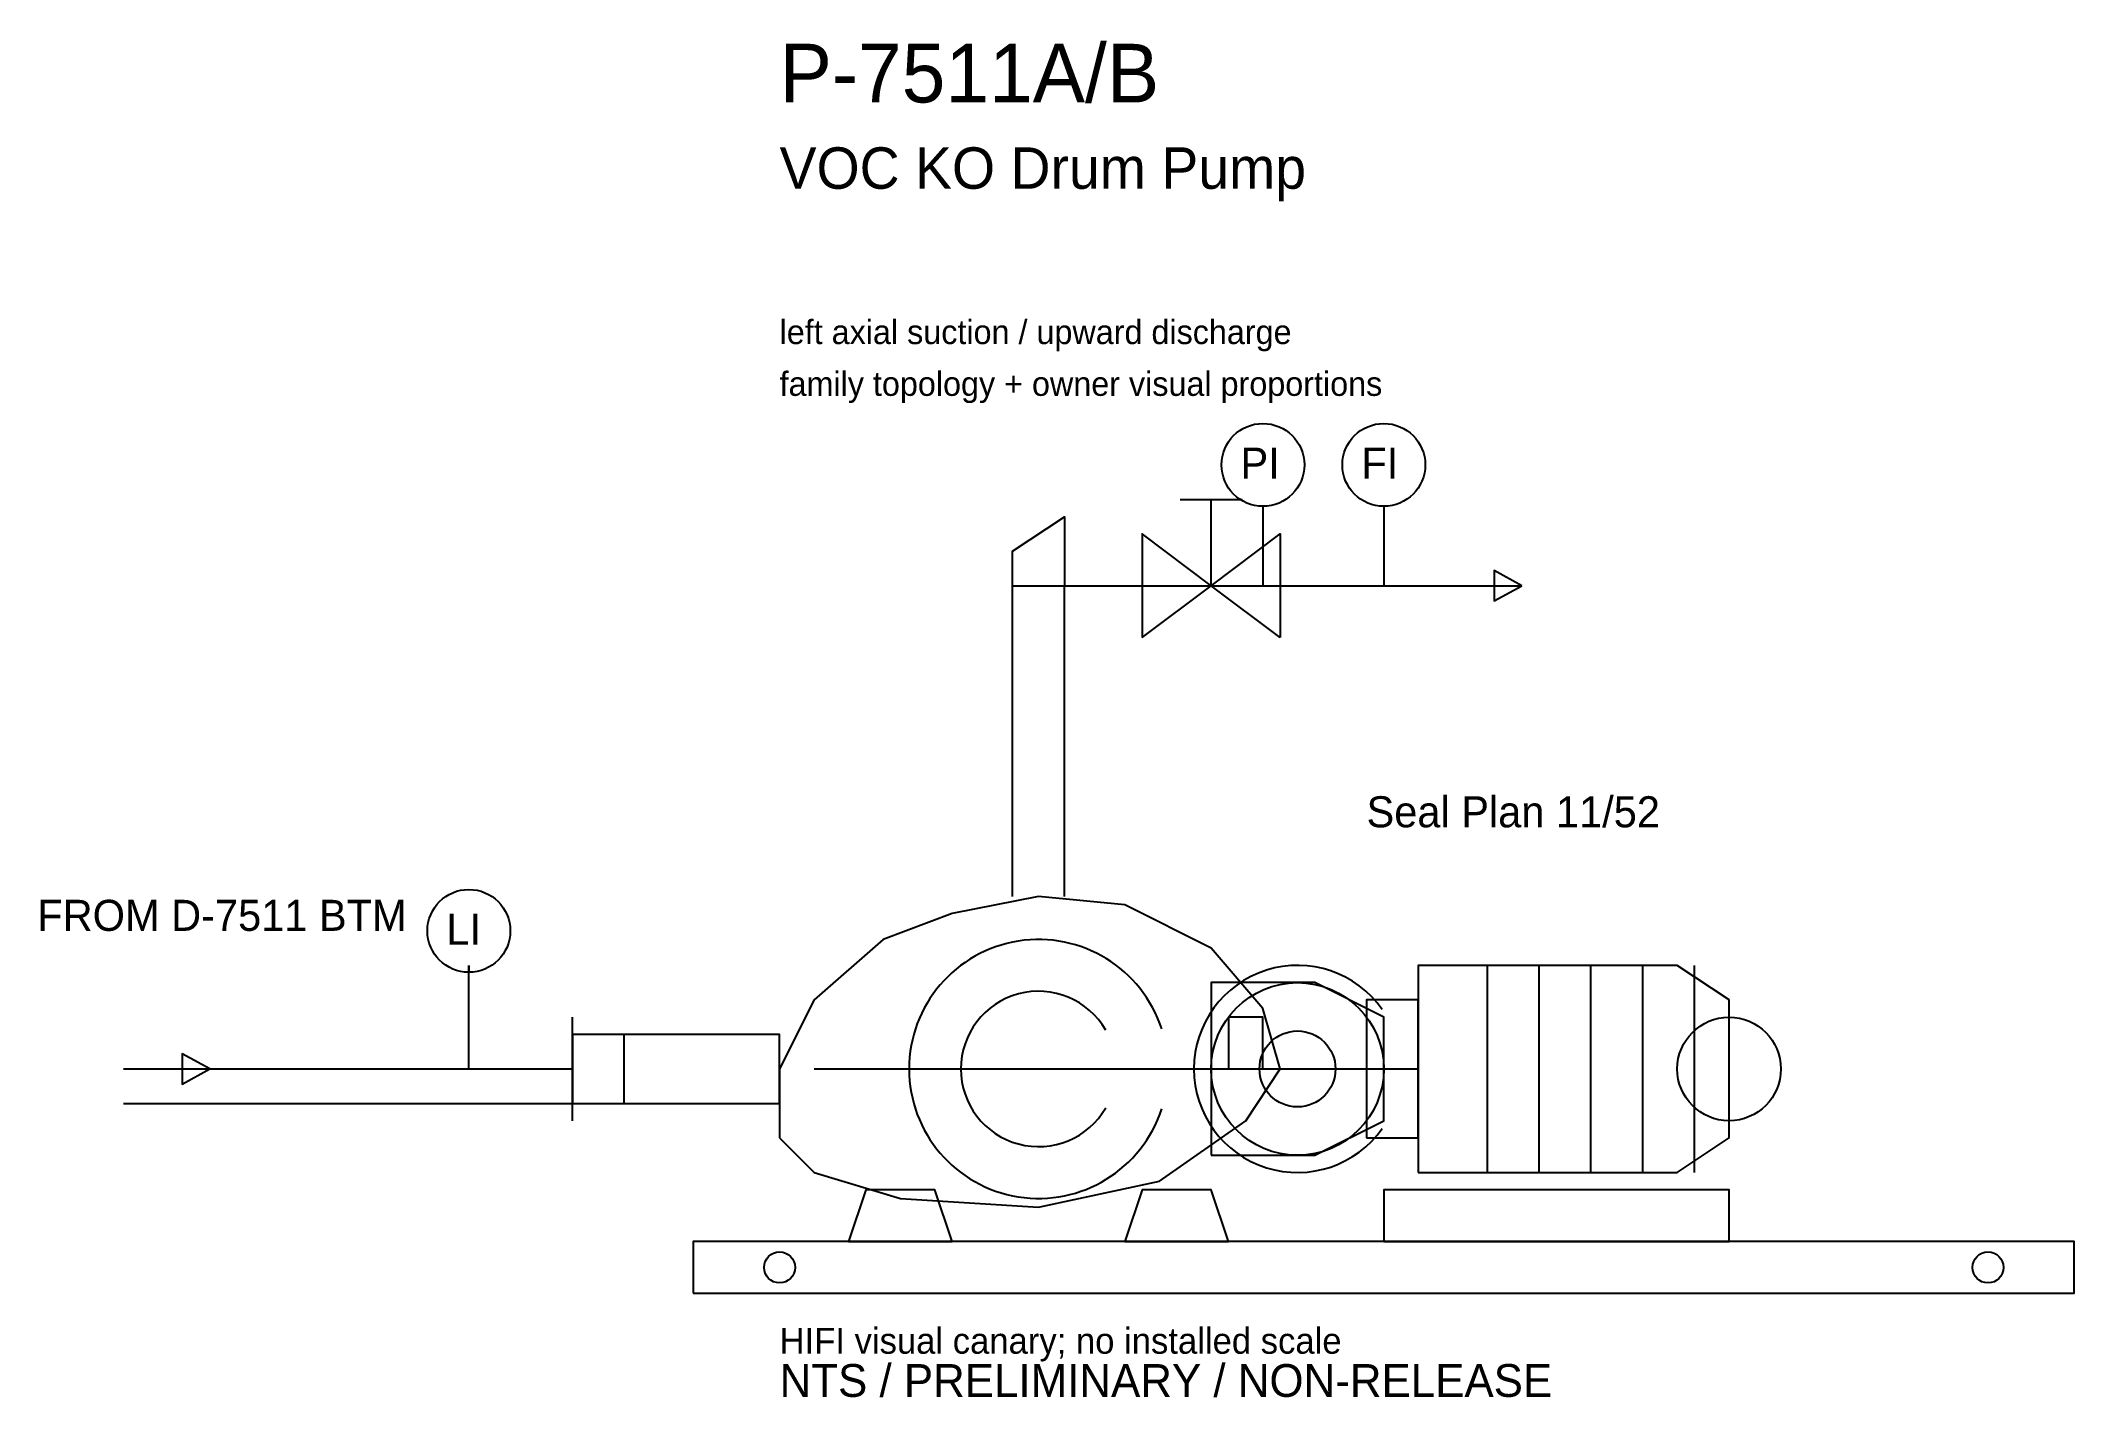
# Model space of a CAD drawing. Header units: metres. Extents: x -43 to 75, y -9 to 70.
import ezdxf

# ---------------------------------------------------------------- set-up
doc = ezdxf.new("R2010")
doc.units = ezdxf.units.M
for name, color, linetype in [('EQUIP-CASING', 5, 'Continuous'), ('EQUIP-COUPLING', 6, 'Continuous'), ('EQUIP-MOTOR', 4, 'Continuous'), ('EQUIP-SUPPORT', 30, 'Continuous'), ('INSTRUMENT', 2, 'Continuous'), ('NOTES', 8, 'Continuous'), ('PIPING', 3, 'Continuous'), ('PIPING-VALVE', 1, 'Continuous'), ('TEXT', 7, 'Continuous')]:
    doc.layers.add(name, color=color, linetype=linetype)

# ---------------------------------------------------------------- blocks, each defined once
blk = doc.blocks.new('HIFI_VOLUTE_CASING')
at = {"layer": 'EQUIP-CASING'}
blk.add_line((2, 10), (28, 10), dxfattribs=at)
blk.add_lwpolyline([(0, 6), (2, 4), (7, 2.5), (15, 2), (22, 3.5), (27, 7), (29, 10), (28, 13.5), (25, 17), (20, 19.5), (15, 20), (10, 19), (6, 17.5), (2, 14), (0, 10)], close=True, dxfattribs=at)
for radius, start, end in [(7.5, 18, 342), (4.5, 30, 330)]:
    blk.add_arc((15, 10), radius, start, end, dxfattribs=at)
blk = doc.blocks.new('HIFI_DOUBLE_TRIANGLE_VALVE')
at = {"layer": 'PIPING-VALVE'}
for p, q in [((-1.8, 5), (1.8, 5)), ((0, 0), (0, 5))]:
    blk.add_line(p, q, dxfattribs=at)
for points in [[(-4, -3), (0, 0), (-4, 3)], [(4, -3), (0, 0), (4, 3)]]:
    blk.add_lwpolyline(points, close=True, dxfattribs=at)

msp = doc.modelspace()

# ---------------------------------------------------------------- linework, layer by layer
at = {"layer": 'EQUIP-CASING'}
for p, q in [((-12, 7), (-12, 13)), ((-9, 8), (-9, 12))]:
    msp.add_line(p, q, dxfattribs=at)
msp.add_lwpolyline([(-12, 8), (0, 8), (0, 12), (-12, 12)], close=True, dxfattribs=at)
at = {"layer": 'EQUIP-COUPLING'}
msp.add_line((24, 10), (37, 10), dxfattribs=at)
for points in [[(25, 5), (31, 5), (35, 7), (35, 13), (31, 15), (25, 15)], [(26, 10), (28, 10), (28, 13), (26, 13)]]:
    msp.add_lwpolyline(points, close=True, dxfattribs=at)
for radius in [5, 2.2]:
    msp.add_circle((30, 10), radius, dxfattribs=at)
msp.add_arc((30, 10), 6, 35, 325, dxfattribs=at)
at = {"layer": 'EQUIP-MOTOR'}
for p, q in [((41, 4), (41, 16)), ((44, 4), (44, 16)), ((47, 4), (47, 16)), ((50, 4), (50, 16)), ((53, 4), (53, 16)), ((31, 10), (37, 10))]:
    msp.add_line(p, q, dxfattribs=at)
for points in [[(37, 4), (52, 4), (55, 6), (55, 14), (52, 16), (37, 16)], [(34, 6), (37, 6), (37, 14), (34, 14)]]:
    msp.add_lwpolyline(points, close=True, dxfattribs=at)
msp.add_circle((55, 10), 3, dxfattribs=at)
at = {"layer": 'EQUIP-SUPPORT'}
for points in [[(4, 0), (10, 0), (9, 3), (5, 3)], [(20, 0), (26, 0), (25, 3), (21, 3)], [(35, 0), (55, 0), (55, 3), (35, 3)], [(-5, -3), (75, -3), (75, 0), (-5, 0)]]:
    msp.add_lwpolyline(points, close=True, dxfattribs=at)
for centre in [(0, -1.5), (70, -1.5)]:
    msp.add_circle(centre, 0.9, dxfattribs=at)
at = {"layer": 'INSTRUMENT'}
for p, q in [((28, 42.6), (28, 38)), ((35, 42.6), (35, 38)), ((-18, 16), (-18, 15.6))]:
    msp.add_line(p, q, dxfattribs=at)
for centre in [(28, 45), (35, 45), (-18, 18)]:
    msp.add_circle(centre, 2.4, dxfattribs=at)
at = {"layer": 'PIPING'}
for p, q in [((13.5, 20), (13.5, 38)), ((13.5, 38), (43, 38)), ((16.5, 20), (16.5, 38)), ((16.5, 38), (43, 38)), ((-18, 10), (-18, 16)), ((-38, 10), (-12, 10)), ((-38, 8), (-12, 8))]:
    msp.add_line(p, q, dxfattribs=at)
msp.add_lwpolyline([(13.5, 38), (13.5, 40), (16.5, 42), (16.5, 38)], dxfattribs=at)
for points in [[(43, 38), (41.4, 38.88), (41.4, 37.12)], [(-33, 10), (-34.6, 10.88), (-34.6, 9.12)]]:
    msp.add_lwpolyline(points, close=True, dxfattribs=at)

# ---------------------------------------------------------------- block references
at = {"layer": 'EQUIP-CASING'}
msp.add_blockref('HIFI_VOLUTE_CASING', (0, 0), dxfattribs=at)
at = {"layer": 'PIPING-VALVE'}
msp.add_blockref('HIFI_DOUBLE_TRIANGLE_VALVE', (25, 38), dxfattribs=at)

# ---------------------------------------------------------------- texts
at = {"layer": 'NOTES'}
for s, height, p in [('left axial suction / upward discharge', 1.4, (0, 52)), ('family topology + owner visual proportions', 1.4, (0, 49)), ('HIFI visual canary; no installed scale', 1.5, (0, -6.5)), ('NTS / PRELIMINARY / NON-RELEASE', 1.9, (0, -9))]:
    msp.add_text(s, height=height, dxfattribs=at).set_placement(p)
at = {"layer": 'TEXT'}
for s, height, p in [('P-7511A/B', 3.4, (0, 66)), ('VOC KO Drum Pump', 2.4, (0, 61)), ('PI', 1.8, (26.7, 44.2)), ('FI', 1.8, (33.7, 44.2)), ('Seal Plan 11/52', 1.8, (34, 24)), ('FROM D-7511 BTM', 1.8, (-43, 18)), ('LI', 1.8, (-19.3, 17.2))]:
    msp.add_text(s, height=height, dxfattribs=at).set_placement(p)

doc.saveas('drawing.dxf')
